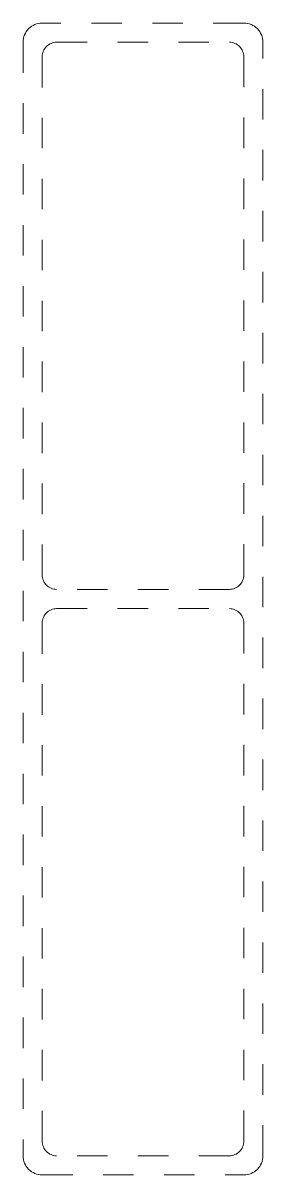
# Model space of a CAD drawing. Header units: metres. Extents: x -13 to 13, y -120 to 0.
import ezdxf

# ---------------------------------------------------------------- set-up
doc = ezdxf.new("R2010")
doc.units = ezdxf.units.M
doc.linetypes.add('Dash', pattern=[6.35, 3.175, -3.175])
doc.layers.add('A-DETL-GENF-HDLN', color=1, linetype='Dash', lineweight=18)

# ---------------------------------------------------------------- blocks, each defined once
blk = doc.blocks.new('20 carrosserieprofiel - 25x120-4379263-00_0 Basismaterialen')
at = {"layer": 'A-DETL-GENF-HDLN'}
for p, q in [((10.5, 0), (-10.5, 0)), ((-12.5, -2), (-12.5, -118)), ((-9, -2), (9, -2)), ((12.5, -118), (12.5, -2)), ((-10.5, -57.5), (-10.5, -3.5)), ((10.5, -3.5), (10.5, -57.5)), ((9, -59), (-9, -59)), ((-9, -61), (9, -61)), ((-10.5, -116.5), (-10.5, -62.5)), ((10.5, -62.5), (10.5, -116.5)), ((9, -118), (-9, -118)), ((-10.5, -120), (10.5, -120))]:
    blk.add_line(p, q, dxfattribs=at)
for centre, radius, start, end in [((10.5, -2), 2, 360, 90), ((-10.5, -2), 2, 90, 180), ((-9, -3.5), 1.5, 90, 180), ((9, -3.5), 1.5, 360, 90), ((-9, -57.5), 1.5, 180, 270), ((9, -57.5), 1.5, 270, 0), ((-9, -62.5), 1.5, 90, 180), ((9, -62.5), 1.5, 0, 90), ((-9, -116.5), 1.5, 180, 270), ((9, -116.5), 1.5, 270, 0), ((-10.5, -118), 2, 180, 270), ((10.5, -118), 2, 270, 360)]:
    blk.add_arc(centre, radius, start, end, dxfattribs=at)

msp = doc.modelspace()

# ---------------------------------------------------------------- block references
msp.add_blockref('20 carrosserieprofiel - 25x120-4379263-00_0 Basismaterialen', (0, 0))

doc.saveas('drawing.dxf')
